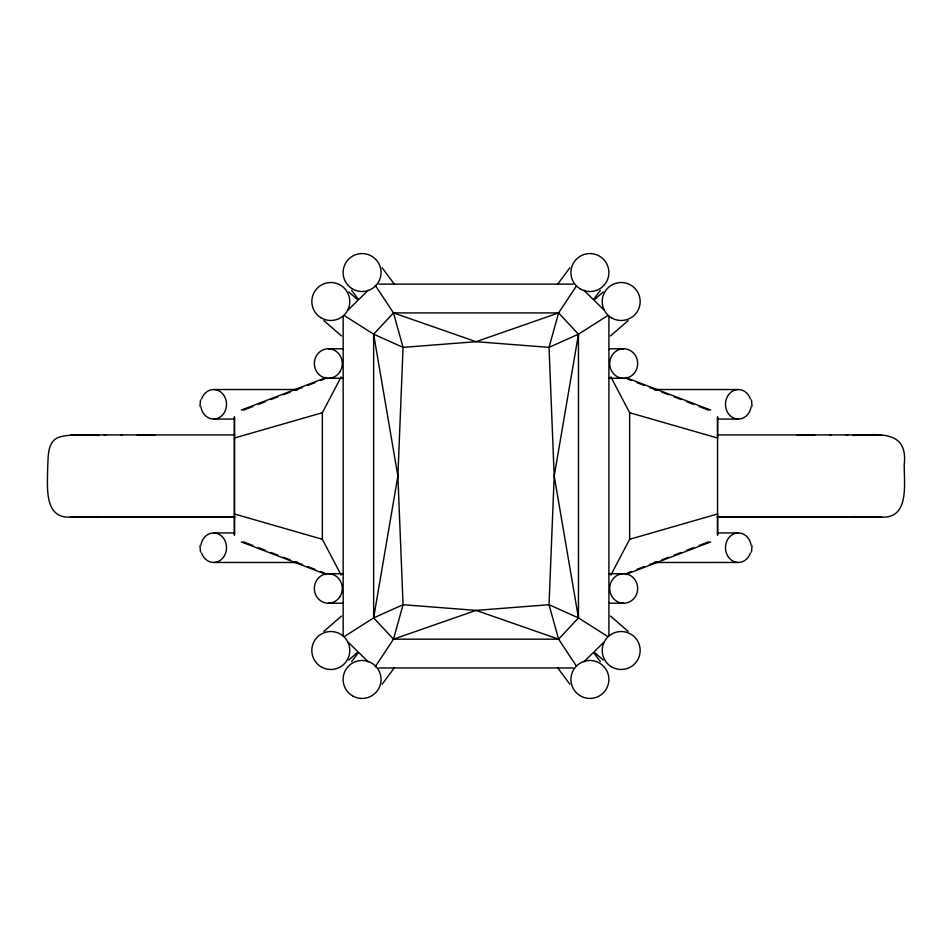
<?xml version="1.0" encoding="UTF-8"?>
<svg xmlns="http://www.w3.org/2000/svg" width="952" height="952" viewBox="0 0 952 952"><rect width="100%" height="100%" fill="white"/><g stroke="black" fill="none" stroke-linecap="round" stroke-linejoin="round"><path stroke-width="1.43" d="M234.442 535.048L234.442 416.952M717.558 535.048L717.653 513.961L629.653 539.272L610.886 575.056M200.003 545.639L200.467 552.148M751.997 406.361L751.533 399.852M344.398 636.483L373.636 617.896L397.888 476.048L403.053 347.373L393.485 312.91L375.231 285.326M607.697 315.612L578.459 334.188L554.207 476.048L549.03 604.71L558.598 639.173L576.055 665.567M200.467 399.852L200.003 406.361M751.533 552.148L751.997 545.639M375.231 666.769L393.485 639.173L403.053 604.71L397.888 476.048L373.636 334.188L344.398 315.612M576.055 286.528L558.598 312.91L549.03 347.373L554.207 476.048L578.459 617.896L607.697 636.483M341.113 575.056L322.347 539.272L322.347 412.728L341.113 376.944M557.503 284.422L569.832 267.786M593.941 298.999L600.331 290.372M351.669 661.628L358.059 653.001M382.168 684.214L394.497 667.578M373.636 334.188L393.485 312.91L558.598 312.91L578.459 334.188L578.459 617.896L558.598 639.173L393.485 639.173L373.636 617.896L373.636 334.188L403.053 347.373L476.048 341.697L549.03 347.373L578.459 334.188M348.384 309.709L368.186 290.265M583.897 661.818L603.699 642.374M594.465 299.571L603.223 291.966M610.458 335.937L628.094 320.645M323.906 631.354L341.542 616.063M348.777 660.033L357.535 652.429M373.636 617.896L403.053 604.71L476.048 610.387L549.03 604.71L578.459 617.896M241.332 410.098L326.584 377.408M243.415 410.098L253.042 406.409M258.539 404.291L265.418 401.661M270.915 399.554L277.794 396.913M283.291 394.806L290.17 392.164M295.667 390.058L302.546 387.416M308.043 385.31L314.922 382.68M320.419 380.562L324.549 378.991M627.451 573.009L631.581 571.438M637.078 569.32L643.957 566.69M649.454 564.584L656.333 561.942M661.83 559.835L668.709 557.194M674.206 555.087L681.085 552.446M686.582 550.339L693.461 547.709M698.958 545.591L708.586 541.902M625.416 574.591L710.668 541.902M558.598 312.91L476.048 341.697L393.485 312.91M393.485 639.173L476.048 610.387L558.598 639.173M234.347 438.039L322.347 412.728M852.933 435.492L861.024 434.969M99.067 516.543L93.665 516.936M234.787 434.909L86.37 434.909C77.469 435.1 68.354 434.552 59.702 436.98C46.791 440.895 48.385 457.21 47.671 467.92C47.505 487.341 43.578 520.72 73.007 516.876M878.993 516.876C910.017 520.708 903.995 484.401 904.233 464.54C907.506 435.826 887.764 433.66 865.63 434.909L717.213 434.909M73.007 435.147L70.377 435.266M879.827 516.888L717.213 517.162M857.431 435.1L859.228 435.028M874.686 517.043L878.03 516.972M92.772 517.007L89.179 517.103L92.332 517.103L90.547 517.126M76.6 434.993L92.332 434.933M860.477 434.969L862.821 434.933L856.015 434.909L857.788 434.885M89.75 517.103L96.449 516.817L95.569 516.829M91.713 517.126L93.474 517.103M859.668 434.933L875.4 434.993M860.287 434.909L858.525 434.933L862.25 434.933M859.537 517.138L861.191 517.115M846.149 434.909L847.839 434.897M104.161 517.15L105.862 517.138M101.959 517.138L103.709 517.115M120.737 434.897L122.475 434.885M138.944 434.897L137.278 434.909L154.688 434.909L153.046 434.909M779.938 517.162L781.544 517.15M797.312 517.15L798.954 517.15M829.525 517.138L831.263 517.126M70.377 516.769L71.21 516.769M378.884 284.124L573.199 284.124M328.321 348.777L342.815 348.777M609.185 348.777L623.679 348.777A14.768 13.982 -90 0 1 635.793 370.923A14.768 13.982 -90 0 1 611.565 370.923A14.768 13.982 -90 0 1 623.679 348.777M328.321 378.301L342.815 378.301M609.185 378.301L623.679 378.301M213.629 389.535L295.013 389.523M656.987 389.523L738.371 389.535M213.629 419.058L234.347 419.058M717.653 419.058L738.371 419.058M89.75 434.933L93.474 434.933L91.713 434.909M876.494 435.064L878.03 435.064M78.397 517.079L234.668 517.126M859.668 517.103L862.821 517.103L857.454 516.924M873.603 517.079L717.332 517.126M234.787 517.162L72.173 516.888M213.629 532.942L234.025 532.942M717.975 532.942L738.371 532.942M213.629 562.465L295.013 562.477M656.987 562.477L738.371 562.465M328.321 573.699L342.815 573.699M609.185 573.699L623.679 573.699A14.768 13.982 -90 0 1 635.793 595.845A14.768 13.982 -90 0 1 611.565 595.845A14.768 13.982 -90 0 1 623.679 573.699M328.321 603.223L342.815 603.223M609.185 603.223L623.679 603.223M378.884 667.959L573.199 667.959M881.623 435.266L878.993 435.147M73.97 435.064L75.505 435.064M880.79 516.769L881.623 516.769M73.97 516.972L77.314 517.043M798.954 434.909L797.312 434.909L814.722 434.909L813.056 434.897M829.525 434.885L831.263 434.897M120.737 517.126L122.475 517.138M153.046 517.15L154.688 517.15M170.456 517.15L172.062 517.162M94.212 434.885L95.985 434.909L89.179 434.933L91.523 434.969M104.161 434.897L105.85 434.909M846.138 517.138L847.839 517.15M848.292 517.115L850.041 517.138M90.809 517.115L92.463 517.138M858.525 517.103L861.453 517.126M862.25 517.103L852.933 516.543M90.975 434.969L93.308 435.028M92.772 435.028L99.067 435.492M610.886 376.944L629.653 412.728L717.653 438.039L717.558 416.952M234.347 513.961L322.347 539.272M625.416 377.408L710.668 410.098M627.451 378.991L631.581 380.562M637.078 382.68L643.957 385.31M649.454 387.416L656.333 390.058M661.83 392.164L668.709 394.806M674.206 396.913L681.085 399.554M686.582 401.661L693.461 404.291M698.958 406.409L708.586 410.098M243.415 541.902L253.042 545.591M258.539 547.709L265.418 550.339M270.915 552.446L277.794 555.087M283.291 557.194L290.17 559.835M295.667 561.942L302.546 564.584M308.043 566.69L314.922 569.32M320.419 571.438L324.549 573.009M241.332 541.902L326.584 574.591M348.777 291.966L357.535 299.571M323.906 320.645L341.542 335.937M610.458 616.063L628.094 631.354M594.465 652.429L603.223 660.033M583.897 290.265L603.699 309.709M348.384 642.374L368.186 661.818M382.168 267.786L394.497 284.422M351.669 290.372L358.059 298.999M593.941 653.001L600.331 661.628M557.503 667.578L569.832 684.214M717.546 417.143L717.546 534.857M629.653 412.728L629.653 539.272M608.911 316.314L608.911 635.769M343.172 316.314L343.172 635.769M234.454 417.143L234.454 534.857M200.943 545.02A14.768 12.9 -90 0 1 220.043 534.893A14.768 12.9 -90 0 1 222.078 558.86A14.768 12.9 -90 0 1 201.634 553.136M297.595 562.204A14.756 12.804 90 0 1 292.466 562.132M201.634 398.864A14.768 12.9 -90 0 1 222.078 393.14A14.768 12.9 -90 0 1 220.043 417.107A14.768 12.9 -90 0 1 200.943 406.98M292.466 389.868A14.756 12.804 90 0 1 297.595 389.808M751.057 406.98A14.768 12.9 -90 0 1 731.957 417.107A14.768 12.9 -90 0 1 729.922 393.14A14.768 12.9 -90 0 1 750.366 398.864M654.405 389.808A14.756 12.804 -90 0 1 659.534 389.868M750.366 553.136A14.768 12.9 -90 0 1 729.922 558.86A14.768 12.9 -90 0 1 731.957 534.893A14.768 12.9 -90 0 1 751.057 545.02M659.534 562.132A14.756 12.804 -90 0 1 654.405 562.204M339.757 372.042A14.768 13.982 -90 0 0 329.582 348.837A14.768 13.982 -90 0 0 315.636 369.745A14.768 13.982 -90 0 0 339.757 372.042M339.757 596.963A14.768 13.982 -90 0 0 329.582 573.758A14.768 13.982 -90 0 0 315.636 594.667A14.768 13.982 -90 0 0 339.757 596.963M352.585 695.888A18.98 18.98 0 0 0 381.062 679.454A18.98 18.98 0 0 0 352.597 663.008A18.98 18.98 0 0 0 352.585 695.888M320.967 666.733A18.98 18.98 0 0 0 349.789 650.894A18.98 18.98 0 0 0 321.669 633.853A18.98 18.98 0 0 0 320.967 666.733M611.243 666.662A18.98 18.98 0 0 0 640.161 651.025A18.98 18.98 0 0 0 612.172 633.794A18.98 18.98 0 0 0 611.243 666.662M579.625 695.4A18.98 18.98 0 0 0 608.875 680.382A18.98 18.98 0 0 0 581.244 662.568A18.98 18.98 0 0 0 579.625 695.4M580.423 288.991A18.98 18.98 0 0 0 608.899 272.558A18.98 18.98 0 0 0 580.423 256.112A18.98 18.98 0 0 0 580.423 288.991M611.351 317.742A18.98 18.98 0 0 0 640.172 301.903A18.98 18.98 0 0 0 612.053 284.862A18.98 18.98 0 0 0 611.351 317.742M320.86 317.67A18.98 18.98 0 0 0 349.789 302.034A18.98 18.98 0 0 0 321.788 284.803A18.98 18.98 0 0 0 320.86 317.67M351.8 288.504A18.98 18.98 0 0 0 381.038 273.486A18.98 18.98 0 0 0 353.406 255.671A18.98 18.98 0 0 0 351.8 288.504"/></g></svg>
